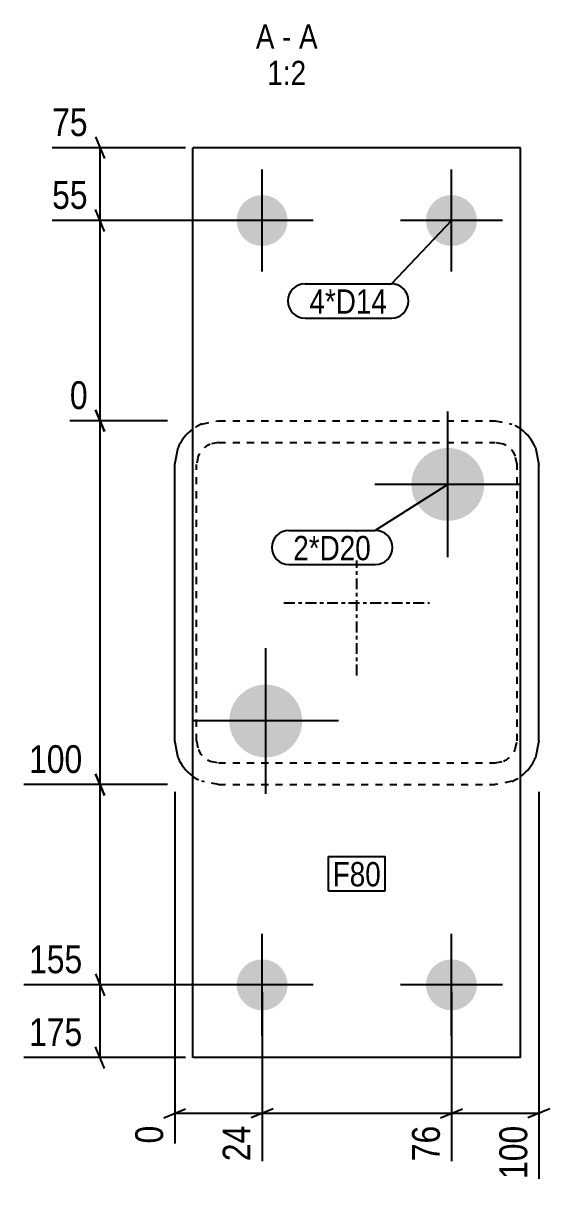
# Model space of a CAD drawing. Header units: millimetres. Extents: x 18 to 28554, y 3 to 713.
# Drawn here: x 12214.7 to 12359.3, y 3.2 to 322.3 of the extents above; entities that cross this region are included whole.
import ezdxf

# ---------------------------------------------------------------- set-up
doc = ezdxf.new("R2010")
doc.units = ezdxf.units.MM
doc.linetypes.add('DXK_LINE_DOT2', pattern=[3.9198, 1.9599, -1.9599])
doc.linetypes.add('DXK_LINE_DOT3', pattern=[5.9187, 2.979, -0.9799, 0.9799, -0.9799])
for name, color, linetype in [('MÅLSÆTNING', 7, 'Continuous'), ('STÅL', 7, 'Continuous'), ('TEKST', 7, 'Continuous')]:
    doc.layers.add(name, color=color, linetype=linetype)
doc.styles.add('Arial Narrow', font='ARIALN.TTF', dxfattribs={"height": 0.2})

msp = doc.modelspace()

# ---------------------------------------------------------------- hatches: boundary and pattern name
at = {"layer": 'STÅL', "linetype": 'Continuous'}
for points in [[(12273.27, 268.13, -1), (12287.27, 268.13, -1)], [(12325.27, 268.13, -1), (12339.27, 268.13, -1)], [(12331.27, 185.63, -1), (12331.27, 205.63, -1)], [(12281.27, 120.63, -1), (12281.27, 140.63, -1)], [(12273.27, 58.13, -1), (12287.27, 58.13, -1)], [(12325.27, 58.13, -1), (12339.27, 58.13, -1)]]:
    msp.add_hatch(color=96, dxfattribs=at).paths.add_polyline_path(points)

# ---------------------------------------------------------------- linework, layer by layer
at = {"layer": 'MÅLSÆTNING', "color": 7, "linetype": 'Continuous'}
for p, q in [((12234.55, 291.13), (12236.95, 285.13)), ((12259.27, 288.13), (12222.6, 288.13)), ((12235.75, 268.13), (12235.75, 288.13)), ((12278.27, 268.13), (12222.6, 268.13)), ((12278.27, 268.13), (12222.6, 268.13)), ((12236.95, 265.13), (12234.55, 271.13)), ((12235.75, 213.13), (12235.75, 268.13)), ((12234.55, 216.13), (12236.95, 210.13)), ((12236.95, 210.13), (12234.55, 216.13)), ((12254.27, 213.13), (12227.48, 213.13)), ((12254.27, 213.13), (12227.48, 213.13)), ((12235.75, 113.13), (12235.75, 213.13)), ((12234.55, 116.13), (12236.95, 110.13)), ((12236.95, 110.13), (12234.55, 116.13)), ((12254.27, 113.13), (12214.81, 113.13)), ((12254.27, 113.13), (12214.81, 113.13)), ((12235.75, 58.13), (12235.75, 113.13)), ((12256.27, 111.13), (12256.27, 14.55)), ((12356.27, 111.13), (12356.27, 4.8)), ((12234.55, 61.13), (12236.95, 55.13)), ((12234.55, 61.13), (12236.95, 55.13)), ((12278.27, 58.13), (12214.81, 58.13)), ((12278.27, 58.13), (12214.81, 58.13)), ((12235.75, 38.13), (12235.75, 58.13)), ((12280.27, 56.13), (12280.27, 9.68)), ((12280.27, 56.13), (12280.27, 9.68)), ((12332.27, 56.13), (12332.27, 9.68)), ((12332.27, 56.13), (12332.27, 9.68)), ((12236.95, 35.13), (12234.55, 41.13)), ((12259.27, 38.13), (12214.81, 38.13)), ((12253.27, 21.63), (12259.27, 24.03)), ((12256.27, 22.83), (12280.27, 22.83)), ((12283.27, 24.03), (12277.27, 21.63)), ((12283.27, 24.03), (12277.27, 21.63)), ((12280.27, 22.83), (12332.27, 22.83)), ((12329.27, 21.63), (12335.27, 24.03)), ((12329.27, 21.63), (12335.27, 24.03)), ((12332.27, 22.83), (12356.27, 22.83)), ((12359.27, 24.03), (12353.27, 21.63))]:
    msp.add_line(p, q, dxfattribs=at)
at = {"layer": 'STÅL', "color": 2, "linetype": 'Continuous'}
for p, q in [((12261.27, 38.13), (12261.27, 288.13)), ((12351.27, 288.13), (12261.27, 288.13)), ((12351.27, 38.13), (12351.27, 288.13)), ((12256.27, 201.13), (12257.18, 205.73)), ((12355.35, 205.73), (12356.27, 201.13)), ((12256.27, 125.13), (12256.27, 201.13)), ((12356.27, 125.13), (12356.27, 201.13)), ((12257.18, 120.54), (12256.27, 125.13)), ((12356.27, 125.13), (12355.35, 120.54)), ((12351.27, 38.13), (12261.27, 38.13))]:
    msp.add_line(p, q, dxfattribs=at)
at = {"layer": 'STÅL', "color": 96, "linetype": 'Continuous'}
for p, q in [((12280.27, 254.13), (12280.27, 282.13)), ((12332.27, 254.13), (12332.27, 282.13)), ((12294.27, 268.13), (12266.27, 268.13)), ((12346.27, 268.13), (12318.27, 268.13)), ((12331.27, 175.63), (12331.27, 215.63)), ((12351.27, 195.63), (12311.27, 195.63)), ((12281.27, 110.63), (12281.27, 150.63)), ((12301.27, 130.63), (12261.27, 130.63)), ((12280.27, 44.13), (12280.27, 72.13)), ((12332.27, 44.13), (12332.27, 72.13)), ((12294.27, 58.13), (12266.27, 58.13)), ((12346.27, 58.13), (12318.27, 58.13))]:
    msp.add_line(p, q, dxfattribs=at)
at = {"layer": 'STÅL', "color": 7, "linetype": 'DXK_LINE_DOT2'}
for p, q in [((12263.67, 212.22), (12268.27, 213.13)), ((12268.27, 213.13), (12344.27, 213.13)), ((12344.27, 213.13), (12348.86, 212.22)), ((12268.27, 207.13), (12265.97, 206.68)), ((12268.27, 207.13), (12344.27, 207.13)), ((12346.56, 206.68), (12344.27, 207.13)), ((12262.72, 203.43), (12262.27, 201.13)), ((12262.27, 125.13), (12262.27, 201.13)), ((12350.27, 201.13), (12349.81, 203.43)), ((12350.27, 125.13), (12350.27, 201.13)), ((12262.27, 125.13), (12262.72, 122.84)), ((12349.81, 122.84), (12350.27, 125.13)), ((12265.97, 119.59), (12268.27, 119.13)), ((12268.27, 119.13), (12344.27, 119.13)), ((12344.27, 119.13), (12346.56, 119.59)), ((12268.27, 113.13), (12263.67, 114.05)), ((12268.27, 113.13), (12344.27, 113.13)), ((12348.86, 114.05), (12344.27, 113.13))]:
    msp.add_line(p, q, dxfattribs=at)
at = {"layer": 'STÅL', "color": 7, "linetype": 'DXK_LINE_DOT3'}
for p, q in [((12306.27, 143.13), (12306.27, 183.13)), ((12286.27, 163.13), (12326.27, 163.13))]:
    msp.add_line(p, q, dxfattribs=at)
at = {"layer": 'STÅL', "color": 2, "linetype": 'Continuous'}
for centre, start, end in [((12268.27, 201.13), 126.4486, 157.5), ((12344.27, 201.13), 22.5, 53.5514), ((12268.27, 125.13), 202.5, 233.5514), ((12344.27, 125.13), 306.4486, 337.5)]:
    msp.add_arc(centre, 12, start, end, dxfattribs=at)
at = {"layer": 'STÅL', "color": 7, "linetype": 'DXK_LINE_DOT2'}
for centre, radius, start, end in [((12268.27, 201.13), 12, 112.5, 126.4486), ((12344.27, 201.13), 12, 53.5514, 67.5), ((12268.27, 201.13), 6, 112.5, 157.5), ((12344.27, 201.13), 6, 22.5, 67.5), ((12268.27, 125.13), 6, 202.5, 247.5), ((12344.27, 125.13), 6, 292.5, 337.5), ((12268.27, 125.13), 12, 233.5514, 247.5), ((12344.27, 125.13), 12, 292.5, 306.4486)]:
    msp.add_arc(centre, radius, start, end, dxfattribs=at)

# ---------------------------------------------------------------- wipeouts: each hides what was drawn before it
at = {"color": 0, "linetype": 'Continuous'}
for points, layer in [([(12232.49, 114.73), (12232.49, 125.93), (12214.67, 125.93), (12214.67, 114.73)], 'MÅLSÆTNING'), ([(12232.49, 59.73), (12232.49, 70.93), (12214.67, 70.93), (12214.67, 59.73)], 'MÅLSÆTNING'), ([(12232.49, 39.73), (12232.49, 50.93), (12214.67, 50.93), (12214.67, 39.73)], 'MÅLSÆTNING'), ([(12283.66, 315.33), (12283.66, 322.33), (12278.55, 322.33), (12278.55, 315.33)], 'TEKST'), ([(12288.31, 315.33), (12288.31, 322.33), (12285.76, 322.33), (12285.76, 315.33)], 'TEKST'), ([(12295.53, 315.33), (12295.53, 322.33), (12290.41, 322.33), (12290.41, 315.33)], 'TEKST'), ([(12292.37, 305.33), (12292.37, 312.33), (12281.71, 312.33), (12281.71, 305.33)], 'TEKST')]:
    msp.add_wipeout(points, dxfattribs=at).dxf.layer = layer
at = {"color": 0}
for points in [[(12314.59, 242.53), (12314.59, 249.53), (12293.27, 249.53), (12293.27, 242.53)], [(12312.87, 85.18), (12312.87, 92.18), (12299.66, 92.18), (12299.66, 85.18)]]:
    msp.add_wipeout(points, dxfattribs=at).dxf.layer = 'TEKST'

# ---------------------------------------------------------------- next in the draw order: texts
at = {"layer": 'MÅLSÆTNING', "color": 3, "linetype": 'Continuous', "style": 'Arial Narrow'}
for s, p in [('100', (12216.27, 116.33)), ('155', (12216.27, 61.33)), ('175', (12216.27, 41.33))]:
    msp.add_text(s, height=7.635, dxfattribs=at).set_placement(p)
at = {"layer": 'TEKST', "color": 3, "linetype": 'Continuous', "style": 'Arial Narrow'}
for s, height, p in [('A', 6.68, (12278.55, 315.33)), ('A', 6.68, (12290.41, 315.33)), ('-', 6.68, (12285.76, 315.33)), ('1:2', 6.681, (12281.71, 305.33))]:
    msp.add_text(s, height=height, dxfattribs=at).set_placement(p)

# ---------------------------------------------------------------- next in the draw order: wipeouts: each hides what was drawn before it
at = {"color": 0, "linetype": 'Continuous'}
for points in [[(12233.95, 289.73), (12233.95, 300.93), (12221, 300.93), (12221, 289.73)], [(12233.95, 269.73), (12233.95, 280.93), (12221, 280.93), (12221, 269.73)], [(12233.95, 214.73), (12233.95, 225.93), (12225.88, 225.93), (12225.88, 214.73)], [(12254.67, 21.02), (12243.47, 21.02), (12243.47, 12.95), (12254.67, 12.95)], [(12278.67, 21.02), (12267.47, 21.02), (12267.47, 8.07), (12278.67, 8.07)], [(12330.67, 21.02), (12319.47, 21.02), (12319.47, 8.07), (12330.67, 8.07)], [(12354.67, 21.02), (12343.47, 21.02), (12343.47, 3.2), (12354.67, 3.2)]]:
    msp.add_wipeout(points, dxfattribs=at).dxf.layer = 'MÅLSÆTNING'
at = {"color": 0}
for points in [[(12314.59, 242.53), (12314.59, 249.53), (12293.27, 249.53), (12293.27, 242.53)], [(12310.14, 174.79), (12310.14, 181.79), (12288.83, 181.79), (12288.83, 174.79)], [(12312.87, 85.18), (12312.87, 92.18), (12299.66, 92.18), (12299.66, 85.18)]]:
    msp.add_wipeout(points, dxfattribs=at).dxf.layer = 'TEKST'

# ---------------------------------------------------------------- next in the draw order: linework, layer by layer
at = {"layer": 'MÅLSÆTNING', "color": 7, "linetype": 'Continuous'}
msp.add_line((12236.95, 265.13), (12234.55, 271.13), dxfattribs=at)
at = {"layer": 'TEKST', "color": 7, "linetype": 'Continuous'}
for p, q in [((12332.27, 268.13), (12315.79, 250.73)), ((12292.07, 250.73), (12315.79, 250.73)), ((12292.07, 241.33), (12315.79, 241.33)), ((12298.46, 93.38), (12314.07, 93.38)), ((12298.46, 83.98), (12298.46, 93.38)), ((12314.07, 83.98), (12314.07, 93.38)), ((12298.46, 83.98), (12314.07, 83.98))]:
    msp.add_line(p, q, dxfattribs=at)
for centre, start, end in [((12292.07, 246.03), 90, 270), ((12315.79, 246.03), 270, 90)]:
    msp.add_arc(centre, 4.7, start, end, dxfattribs=at)

# ---------------------------------------------------------------- next in the draw order: texts
at = {"layer": 'MÅLSÆTNING', "color": 3, "linetype": 'Continuous', "style": 'Arial Narrow'}
for s, height, p in [('75', 7.635, (12222.6, 291.33)), ('55', 7.635, (12222.6, 271.33)), ('0', 7.64, (12227.48, 216.33))]:
    msp.add_text(s, height=height, dxfattribs=at).set_placement(p)
for s, height, p in [('0', 7.64, (12253.07, 14.55)), ('24', 7.635, (12277.07, 9.68)), ('76', 7.635, (12329.07, 9.68)), ('100', 7.635, (12353.07, 4.8))]:
    msp.add_text(s, height=height, rotation=90.0002, dxfattribs=at).set_placement(p)
at = {"layer": 'TEKST', "color": 3, "style": 'Arial Narrow'}
for s, p in [('4*D14', (12293.27, 242.53)), ('F80', (12299.66, 85.18))]:
    msp.add_text(s, height=6.681, dxfattribs=at).set_placement(p)

# ---------------------------------------------------------------- next in the draw order: wipeouts: each hides what was drawn before it
at = {"color": 0}
msp.add_wipeout([(12310.14, 174.79), (12310.14, 181.79), (12288.83, 181.79), (12288.83, 174.79)], dxfattribs=at).dxf.layer = 'TEKST'

# ---------------------------------------------------------------- next in the draw order: linework, layer by layer
at = {"layer": 'TEKST', "color": 7, "linetype": 'Continuous'}
for p, q in [((12331.27, 195.63), (12311.34, 182.99)), ((12287.63, 182.99), (12311.34, 182.99)), ((12287.63, 173.59), (12311.34, 173.59))]:
    msp.add_line(p, q, dxfattribs=at)
for centre, start, end in [((12287.63, 178.29), 90, 270), ((12311.34, 178.29), 270, 90)]:
    msp.add_arc(centre, 4.7, start, end, dxfattribs=at)

# ---------------------------------------------------------------- next in the draw order: texts
at = {"layer": 'TEKST', "color": 3, "style": 'Arial Narrow'}
msp.add_text('2*D20', height=6.681, dxfattribs=at).set_placement((12288.83, 174.79))

doc.saveas('drawing.dxf')
